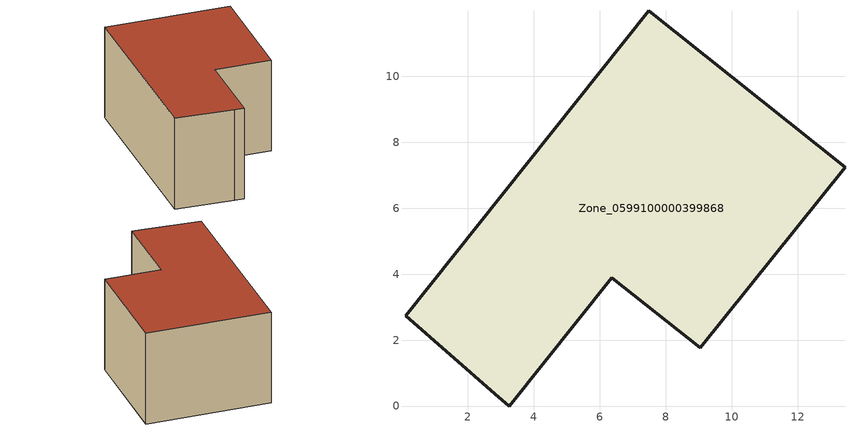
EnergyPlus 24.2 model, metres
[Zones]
Zone_0599100000399868
 floor ground (C_G): 9.04,1.76 6.36,3.88 3.26,0 2.81,0.38 0.11,2.74 7.49,11.98 13.43,7.24 z0.98
 wall outside (C_F): 6.36,3.88 9.04,1.76 13.43,7.24 7.49,11.98 0.11,2.74 2.81,0.38 3.26,0 6.36,3.88 z0.98:6.84
 roof outside (C_R): 2.81,0.38 3.26,0 6.36,3.88 9.04,1.76 13.43,7.24 7.49,11.98 0.11,2.74 z6.84
[BUILDING]
Pand.0599100000399868: North Axis=0; Terrain=City; Loads Convergence Tolerance Value=0.04; Temperature Convergence Tolerance Value=0.4; Solar Distribution=FullExterior; Maximum Number of Warmup Days=25; Minimum Number of Warmup Days=1
[Site:Location]
Rotterdam.The.Hague.AP_ZH_NLD Design_Conditions: Latitude=51.96; Longitude=4.45; Time Zone=1; Elevation=-4.5
[SITE:GROUNDTEMPERATURE:BUILDINGSURFACE]
18, 18, 18, 18, 18, 18, 18, 18, 18, 18, 18, 18
[MATERIAL] Thermal Absorptance=0.9; Solar Absorptance=0.7; Visible Absorptance=0.7
Name | Roughness | Thickness | Conductivity | Density | Specific Heat
G.TC.1992-2005 | MediumSmooth | 0.15 | 0.06 | 540 | 1210
F.TC.1992-2005 | Rough | 0.3 | 0.12 | 1920 | 840
R.TC.1992-2005 | MediumRough | 0.2 | 0.08 | 1500 | 1000
[CONSTRUCTION]
C_G: G.TC.1992-2005
C_F: F.TC.1992-2005
C_R: R.TC.1992-2005
[ZONE]
Zone_0599100000399868: Type=1; Multiplier=1; Ceiling Height=Autocalculate; Volume=Autocalculate; Floor Area=autocalculate; Part of Total Floor Area=Yes
[ZONEINFILTRATION:DESIGNFLOWRATE]
Infil_Zone_0599100000399868: Zone or ZoneList or Space or SpaceList=Zone_0599100000399868; Schedule=AlwaysOn; Design Flow Rate Calculation Method=Flow/Area; Flow Rate per Floor Area=0.0015; Constant Term Coefficient=1; Temperature Term Coefficient=0; Velocity Term Coefficient=0; Velocity Squared Term Coefficient=0
[HVACTEMPLATE:ZONE:IDEALLOADSAIRSYSTEM]
Zone_0599100000399868: Maximum Heating Supply Air Temperature=50; Minimum Cooling Supply Air Temperature=13; Maximum Heating Supply Air Humidity Ratio=0.0156; Minimum Cooling Supply Air Humidity Ratio=0.0077; Heating Limit=NoLimit; Cooling Limit=NoLimit; Dehumidification Control Type=ConstantSensibleHeatRatio; Cooling Sensible Heat Ratio=0.7; Dehumidification Setpoint=60; Humidification Control Type=None; Humidification Setpoint=30; Outdoor Air Method=None; Outdoor Air Flow Rate per Person=0.00944; Outdoor Air Flow Rate per Zone Floor Area=0; Outdoor Air Flow Rate per Zone=0; Demand Controlled Ventilation Type=None; Outdoor Air Economizer Type=NoEconomizer; Heat Recovery Type=None; Sensible Heat Recovery Effectiveness=0.7; Latent Heat Recovery Effectiveness=0.65
[ZONECONTROL:THERMOSTAT]
ThermostatControl_Zone_0599100000399868: Zone or ZoneList=Zone_0599100000399868; Control Type Schedule=DualSetpointControlType; Control 1=Thermostat_Zone_0599100000399868; Temperature Difference Between Cutout And Setpoint=0
[THERMOSTATSETPOINT:DUALSETPOINT]
Thermostat_Zone_0599100000399868: Heating Setpoint Temperature Schedule=HeatingSetpoint_Zone_0599100000399868; Cooling Setpoint Temperature Schedule=CoolingSetpoint_Zone_0599100000399868
[SCHEDULE:COMPACT]
HeatingSetpoint_Zone_0599100000399868: Through: 12/31, For: AllDays, Until: 24:00, 21
CoolingSetpoint_Zone_0599100000399868: Through: 12/31, For: AllDays, Until: 24:00, 24
DualSetpointControlType: Through: 12/31, For: AllDays, Until: 24:00, 4
AlwaysOn: Through: 12/31, For: AllDays, Until: 24:00, 1
